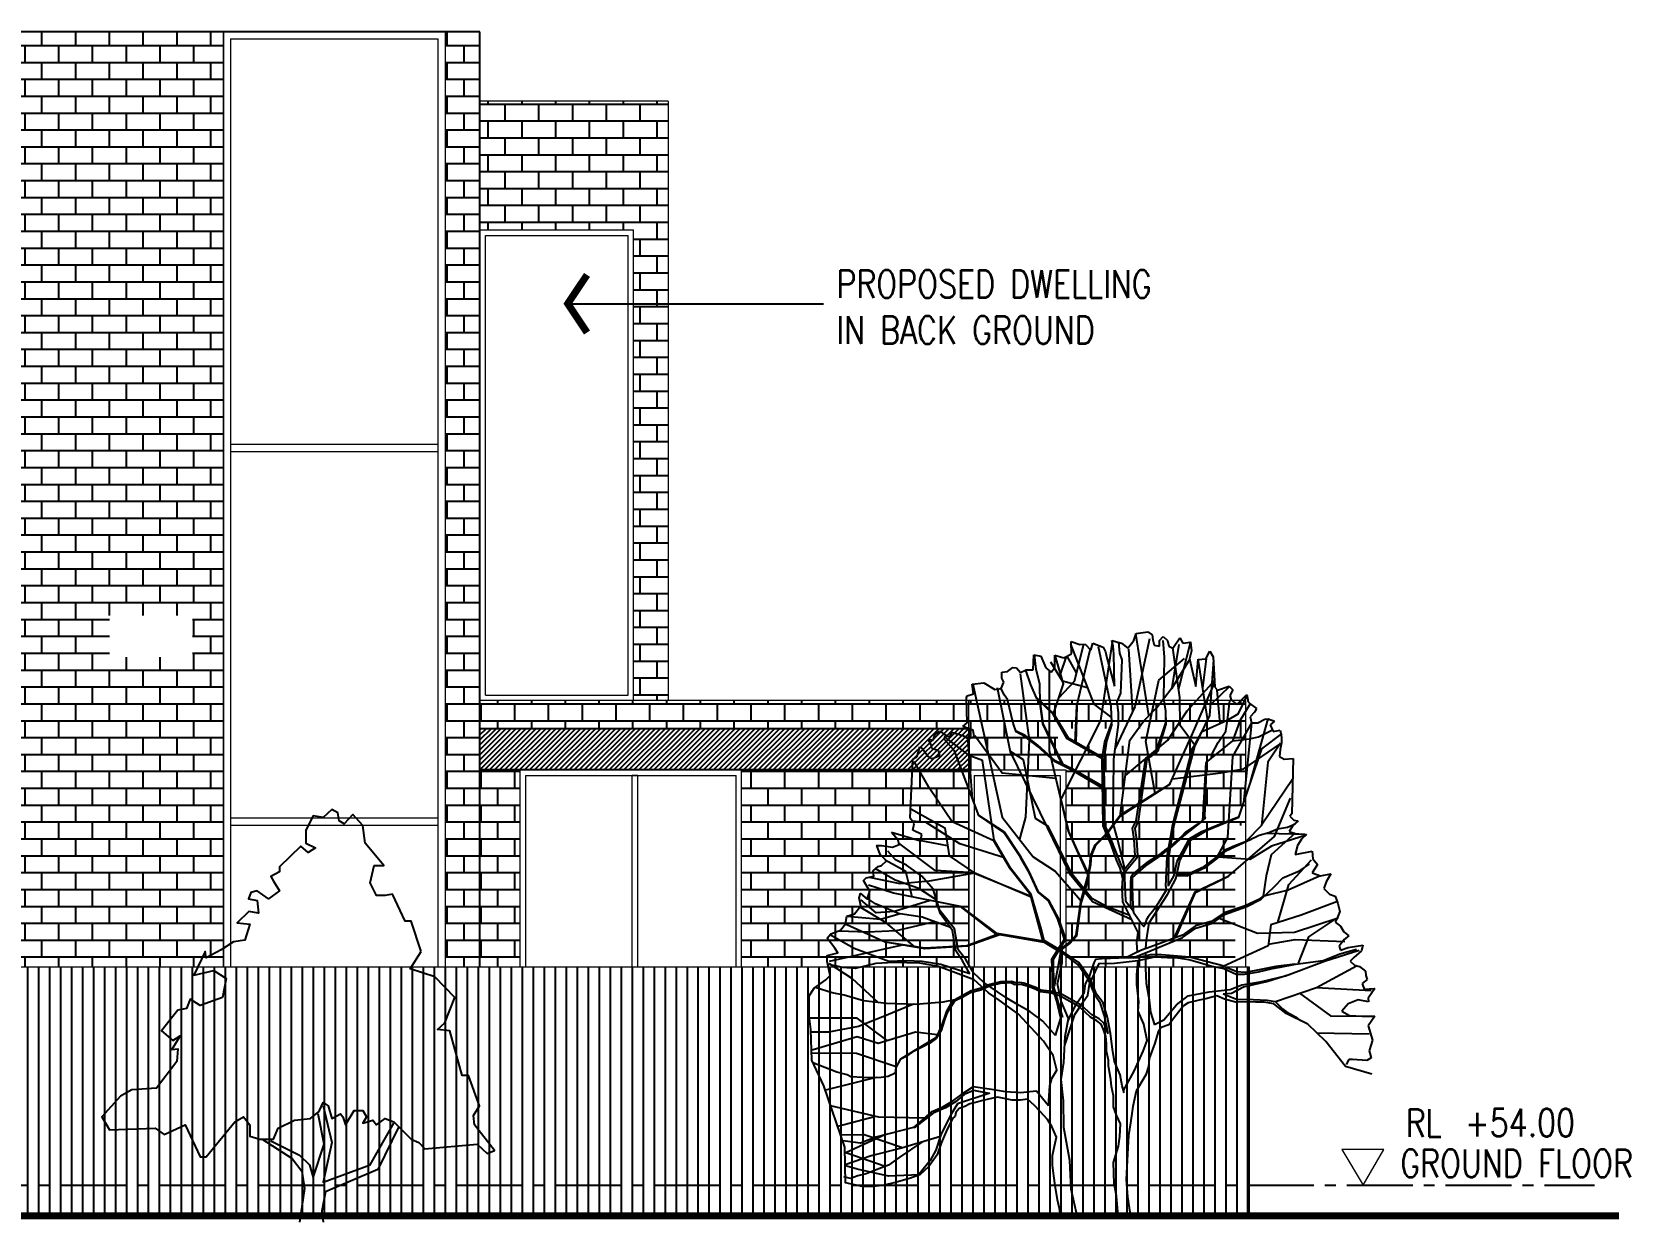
# Model space of a CAD drawing. Header units: millimetres. Extents: x -39027 to 364494, y -35256 to 94895.
# Drawn here: x 352956 to 364494, y 32646 to 41242 of the extents above; entities that cross this region are included whole.
import ezdxf

# ---------------------------------------------------------------- set-up
doc = ezdxf.new("R2010")
doc.units = ezdxf.units.MM
doc.header["$LTSCALE"] = 25
doc.linetypes.add('CENTER2', pattern=[28.575, 19.05, -3.175, 3.175, -3.175])
for name, color, linetype, lineweight in [('A-FLOR-LEVL', 51, 'Continuous', 5), ('A-GLAZ', 3, 'Continuous', 5), ('A-WALL', 2, 'Continuous', 5)]:
    doc.layers.add(name, color=color, linetype=linetype, lineweight=lineweight)
for name, color, linetype in [('dla-txt-d-25', 3, 'Continuous'), ('Grid-18', 6, 'CENTER2'), ('Hatch-18', 123, 'Continuous'), ('Land-25', 3, 'Continuous'), ('Land-5', 1, 'Continuous'), ('SHADING', 165, 'Continuous'), ('Wall-18', 11, 'Continuous'), ('Wall-5', 1, 'Continuous')]:
    doc.layers.add(name, color=color, linetype=linetype)
doc.styles.add('DLA-NOTES', font='romans.shx', dxfattribs={"width": 0.8})
doc.dimstyles.new('DLA100$7', dxfattribs={"dimscale": 100, "dimtxt": 2, "dimasz": 1, "dimexe": 1.5, "dimexo": 2, "dimgap": 0.8, "dimtad": 1, "dimdec": 0, "dimdsep": 46, "dimtxsty": 'DLA-NOTES', "dimblk1": 'DLA-ARO', "dimblk2": 'DLA-ARO', "dimsah": 1, "dimcen": 2, "dimdle": 1.5, "dimclrd": 256, "dimclre": 256, "dimclrt": 7, "dimaunit": 1, "dimadec": 0, "dimazin": 0, "dimtfac": 1, "dimtdec": 0, "dimtmove": 0, "dimatfit": 3, "dimldrblk": 'DLA-ARO', "dimfxl": 1, "dimtolj": 1, "dimtzin": 0, "dimarcsym": 0})
pattern_1 = [(0, (43838.87, -31276.2), (0, 121.92), []), (90, (43838.87, -31276.2), (-121.92, 121.92), [121.92, -121.92])]
pattern_2 = [(90, (43838.87, -68599.9), (-79.375, 7e-15), [])]

# ---------------------------------------------------------------- blocks, each defined once
blk = doc.blocks.new('Level - BG_RL_LEVEL HEAD-184847-NORTH ELEVATION')
at = {"layer": 'A-FLOR-LEVL'}
for p, q in [((1406, 54258), (1560, 54000)), ((1709, 54258), (1406, 54258)), ((1560, 54000), (1709, 54258))]:
    blk.add_line(p, q, dxfattribs=at)
blk = doc.blocks.new('Tree - type 3 evergreen elevation')
for points in [[(22.0124, 137.721), (18.5475, 141.5624), (15.5282, 138.2446), (13.8028, 139.3505), (13.3714, 142.1153), (11.2148, 143.2214), (8.1954, 140.4564), (4.7447, 141.0094), (2.1567, 136.0326), (2.1567, 131.6088), (5.6074, 129.9499), (3.0193, 128.2909), (0.4313, 130.5029), (-6.9015, 123.3141), (-6.9015, 121.6552), (-9.9208, 119.9963), (-9.0581, 118.3373), (-6.9015, 115.0195), (-10.7835, 112.2546), (-14.6656, 115.0195), (-16.8222, 114.4665), (-17.6849, 112.2546), (-14.6656, 111.7016), (-14.2342, 107.2778), (-17.6065, 107.8307), (-21.5669, 103.9599), (-17.2536, 103.4069), (-18.9789, 97.8771), (-22.8609, 97.3241), (-27.1743, 94.5593), (-32.3504, 91.7944), (-32.7817, 94.0063), (-36.6638, 85.7116), (-29.7624, 87.3705), (-25.449, 84.6056), (-26.743, 77.9699), (-34.507, 75.205), (-37.9578, 77.4169), (-39.2518, 74.099), (-42.2711, 73.5461), (-44.8592, 70.2282), (-47.8786, 66.3574), (-43.9965, 63.0395), (-41.4085, 64.6985), (-44.3346, 59.8898), (-42.2089, 60.1377), (-42.5159, 55.7849), (-49.6039, 46.4502), (-58.2307, 45.8972), (-62.1127, 43.6853), (-68.5828, 36.4966), (-65.9947, 32.0727), (-50.0352, 32.6257), (-47.0159, 30.4138), (-39.6831, 33.7317), (-34.507, 22.6721), (-32.3504, 22.6721), (-22.4296, 34.8376), (-19.4102, 36.4966), (-17.2536, 33.7317), (-17.2536, 29.8608), (-13.8028, 28.7549), (-9.0581, 28.7549), (-7.3328, 32.6257), (-1.7254, 35.3906), (3.8821, 35.9436), (6.4701, 38.1555), (6.9014, 38.7085), (8.1954, 41.4734), (9.9208, 40.3674), (11.2148, 35.9436), (14.2341, 37.6025), (15.0968, 36.4966), (15.9595, 33.7317), (18.9789, 38.7085), (21.9982, 38.7085), (23.2922, 36.4966), (21.9982, 34.2847), (25.4489, 35.3906), (26.743, 33.7317), (29.7623, 35.9436), (32.7817, 34.8376), (38.8204, 28.7549), (41.4084, 27.6489), (43.5651, 25.437), (61.6813, 27.0959), (65.132, 23.7781), (67.7201, 24.884), (60.8186, 33.7317), (60.3873, 37.0495), (62.544, 40.3674), (58.662, 50.874), (56.5053, 50.874), (52.1919, 66.3574), (47.8785, 66.9103), (50.4665, 69.1222), (53.9172, 77.9699), (47.0158, 85.1586), (38.3891, 87.9235), (42.2711, 94.0063)], [(42.2711, 94.0063), (38.8204, 104.5129), (36.6637, 104.5129), (32.3503, 113.9135), (29.7623, 113.3605), (26.743, 113.3605), (24.5862, 117.7844), (25.8802, 123.8671), (29.331, 123.8671), (22.8609, 131.6088), (21.9982, 137.6916)], [(8.1954, 40.3674), (11.2148, 27.6489), (8.1954, 13.8245), (24.5862, 19.9072), (32.7817, 34.2847)], [(-9.9208, 28.2019), (0, 23.2251), (3.4507, 19.9072), (4.7447, 15.4834), (8.6267, 27.0959), (6.4701, 37.6025)], [(-12.9401, 28.7549), (-2.588, 22.1191), (0.8626, 17.6953), (1.7253, 11.6125), (0, 0)], [(34.5071, 33.1787), (27.1743, 18.2483), (9.0581, 10.5066), (7.7641, 3.8708), (8.1954, 0)]]:
    blk.add_lwpolyline(points)
blk = doc.blocks.new('Tree-1')
blk.add_blockref('Tree - type 3 evergreen elevation', (-0.67, -0.5))
blk = doc.blocks.new('DLA-ARO')
blk.add_line((0, 0), (-1, 0))
at = {"const_width": 0.52}
blk.add_lwpolyline([(-1.39, -2.08), (0, 0), (-1.39, 2.08)], dxfattribs=at)

msp = doc.modelspace()

# ---------------------------------------------------------------- hatches: boundary and pattern name
at = {"layer": 'Hatch-18'}
h = msp.add_hatch(dxfattribs=at)
h.set_pattern_fill('ANSI31', color=256, scale=8)
h.set_pattern_definition([(45, (43838.867, -31276.198), (-17.9605122, 17.9605122), [])])
h.paths.add_polyline_path([(352719.5, 36212.2), (344772.3, 36212.2), (344772.3, 35912.2), (352719.5, 35912.2)])
h.paths.add_polyline_path([(359719.5, 36212.2), (356189.5, 36212.2), (356189.5, 35912.2), (359719.5, 35912.2)])
at = {"layer": 'SHADING'}
h = msp.add_hatch(dxfattribs=at)
h.set_pattern_fill('AR-B816', color=256, scale=0.6)
h.set_pattern_definition(pattern_1)
h.paths.add_polyline_path([(354339.5, 41242.2), (352719.5, 41242.2), (352719.5, 40742.2), (354339.5, 40742.2)])
h.paths.add_polyline_path([(354339.5, 40742.2), (352719.5, 40742.2), (352719.5, 36212.2), (354339.5, 36212.2)])
h.paths.add_polyline_path([(354114.8, 37027), (354114.8, 36727), (353514.8, 36727), (353514.8, 37027)], flags=16)
h.paths.add_polyline_path([(356189.5, 41242.2), (355939.5, 41242.2), (355939.5, 40742.2), (356189.5, 40742.2)])
h.paths.add_polyline_path([(356189.5, 40742.2), (355939.5, 40742.2), (355939.5, 36212.2), (356189.5, 36212.2)])
h.paths.add_polyline_path([(353451.5, 36271.2), (353451.5, 37719.8), (353151.5, 37719.8), (353151.5, 36271.2)], flags=24)
h.paths.add_polyline_path([(353602.3, 36662.2), (353942.3, 36662.2), (353942.3, 37142.2), (353602.3, 37142.2)], flags=24)
h.paths.add_polyline_path([(355939.5, 34490.4), (356189.5, 34490.4), (356189.5, 36212.2), (355939.5, 36212.2)])
h.paths.add_polyline_path([(352719.5, 34490.4), (354339.5, 34490.4), (354339.5, 36212.2), (352719.5, 36212.2)])
h = msp.add_hatch(dxfattribs=at)
h.set_pattern_fill('AR-B816', color=256, scale=0.6)
h.paths.add_polyline_path([(352719.5, 40742.2), (347208.6, 40742.2), (347208.6, 37262.2), (347542.9, 37262.2), (347542.9, 39812.2), (352719.5, 39812.2)])
h.paths.add_polyline_path([(357549.5, 40742.2), (356189.5, 40742.2), (356189.5, 39812.2), (357299.5, 39812.2), (357299.5, 36412.2), (357549.5, 36412.2)])
h = msp.add_hatch(dxfattribs=at)
h.set_pattern_fill('AR-B816', color=256, scale=0.6)
h.set_pattern_definition(pattern_1)
h.paths.add_polyline_path([(359719.5, 36412.2), (356189.5, 36412.2), (356189.5, 36212.2), (359719.5, 36212.2)])
h.paths.add_polyline_path([(361719.5, 36412.2), (359719.5, 36412.2), (359719.5, 36212.2), (361719.5, 36212.2)])
h.paths.add_polyline_path([(360492.4, 36011.8), (360832.4, 36011.8), (360832.4, 36491.8), (360492.4, 36491.8)], flags=9)
h.paths.add_polyline_path([(356189.5, 34490.4), (356479.5, 34490.4), (356479.5, 35912.2), (356189.5, 35912.2)])
h.paths.add_polyline_path([(358079.5, 34490.4), (359719.5, 34490.4), (359719.5, 35912.2), (358079.5, 35912.2)])
h.paths.add_polyline_path([(360419.5, 34490.4), (361644.2, 34490.4), (361644.2, 35511.5), (361719.5, 35511.5), (361719.5, 36212.2), (360962, 36212.2), (360962, 36085.5), (360362, 36085.5), (360362, 36212.2), (359719.5, 36212.2), (359719.5, 35912.2), (360419.5, 35912.2)])
at = {"layer": 'Wall-18'}
h = msp.add_hatch(dxfattribs=at)
h.set_pattern_fill('ANSI31', color=256, scale=25, angle=45)
h.set_pattern_definition(pattern_2)
h.paths.add_polyline_path([(361744.2, 34490.4), (351097.9, 34490.4), (351097.9, 33590.4), (351097.9, 32912.2), (361744.2, 32912.2)])
h = msp.add_hatch(dxfattribs=at)
h.set_pattern_fill('ANSI31', color=256, scale=25, angle=45)
h.set_pattern_definition(pattern_2)
h.paths.add_polyline_path([(361744.2, 32912.2), (351097.9, 32912.2), (351097.9, 32690.4), (361744.2, 32690.4)])

# ---------------------------------------------------------------- linework, layer by layer
for p, q in [((360462.2, 36750.5), (360458.1, 36838.8)), ((360458.1, 36838.8), (360522.8, 36816.9)), ((360522.8, 36816.9), (360559.7, 36821)), ((360559.7, 36821), (360600.5, 36776.8)), ((360600.5, 36776.8), (360615.3, 36828.5)), ((360615.3, 36828.5), (360689, 36799.1)), ((360763.2, 36806.3), (360753.7, 36846.4)), ((360753.7, 36846.4), (360822.6, 36828.5)), ((360822.6, 36828.5), (360868.7, 36791.5)), ((360868.7, 36791.5), (360910.9, 36846.4)), ((360910.9, 36846.4), (360929.2, 36897.9)), ((360929.2, 36897.9), (361012.4, 36909.5)), ((361012.4, 36909.5), (361044.2, 36887.2)), ((361044.2, 36887.2), (361049.5, 36850.6)), ((361049.5, 36850.6), (361058.5, 36813.8)), ((361058.5, 36813.8), (361095.9, 36806.3)), ((361095.9, 36846.4), (361123.4, 36875.8)), ((361095.9, 36806.3), (361095.9, 36846.4)), ((361123.4, 36875.8), (361155, 36846.4)), ((361155, 36846.4), (361164.3, 36806.3)), ((361192.1, 36791.5), (361243.5, 36865.3)), ((361243.5, 36865.3), (361266.1, 36828.5)), ((361266.1, 36828.5), (361321.5, 36835.7)), ((361321.5, 36835.7), (361326.7, 36772.6)), ((360184.9, 36633.6), (360189.9, 36743.2)), ((360189.9, 36743.2), (360240.3, 36732.7)), ((360240.3, 36732.7), (360277.2, 36648.5)), ((360341.8, 36652.5), (360341.8, 36739.9)), ((360341.8, 36739.9), (360406.5, 36720.9)), ((360406.5, 36720.9), (360462.2, 36750.5)), ((360689, 36799.1), (360707.8, 36765.3)), ((360707.8, 36765.3), (360716.8, 36720.9)), ((360716.8, 36720.9), (360772.5, 36516.7)), ((360767.2, 36747.4), (360763.2, 36806.3)), ((360772.5, 36516.7), (360767.2, 36747.4)), ((361164.3, 36806.3), (361192.1, 36791.5)), ((361326.7, 36772.6), (361312.4, 36713.8)), ((361312.4, 36713.8), (361358.3, 36513.6)), ((361358.3, 36513.6), (361377.1, 36710.6)), ((361377.1, 36710.6), (361432.5, 36713.8)), ((361432.5, 36713.8), (361460.1, 36769.3)), ((361460.1, 36769.3), (361483.9, 36728.5)), ((361483.9, 36728.5), (361497.2, 36509.4)), ((359957.6, 36618.9), (359999.9, 36623.1)), ((359957.6, 36574.7), (359957.6, 36618.9)), ((359999.9, 36623.1), (360036.8, 36652.5)), ((360036.8, 36652.5), (360064.6, 36648.5)), ((360064.6, 36648.5), (360092.4, 36615.5)), ((360092.4, 36615.5), (360133.3, 36633.6)), ((360133.3, 36633.6), (360184.9, 36633.6)), ((360277.2, 36648.5), (360314.3, 36618.9)), ((360314.3, 36618.9), (360341.8, 36652.5)), ((359745, 36530.2), (359828.2, 36542.1)), ((359754.5, 36461), (359745, 36530.2)), ((359828.2, 36542.1), (359907.4, 36493.6)), ((359907.4, 36493.6), (359953.5, 36501)), ((359953.5, 36501), (359972.1, 36545.3)), ((359972.1, 36545.3), (359957.6, 36574.7)), ((361497.2, 36509.4), (361515.5, 36487.3)), ((361515.5, 36487.3), (361598.7, 36516.7)), ((361598.7, 36516.7), (361626.5, 36491.3)), ((361626.5, 36491.3), (361604, 36450.5)), ((359704.1, 36431.4), (359708.1, 36446.1)), ((359708.1, 36251.5), (359704.1, 36431.4)), ((359708.1, 36446.1), (359754.5, 36461)), ((361604, 36450.5), (361613.5, 36417.9)), ((361613.5, 36417.9), (361654.3, 36384.1)), ((361654.3, 36384.1), (361691.2, 36421.1)), ((361691.2, 36421.1), (361728, 36457.7)), ((361728, 36457.7), (361737.3, 36403.2)), ((361737.3, 36403.2), (361751.9, 36388.5)), ((361751.9, 36388.5), (361798.2, 36354.7)), ((361798.2, 36354.7), (361783.7, 36329.4)), ((359676.3, 36226.1), (359708.1, 36251.5)), ((361783.7, 36329.4), (361751.9, 36295.6)), ((361751.9, 36295.6), (361761.1, 36251.5)), ((361761.1, 36251.5), (361807.5, 36251.5)), ((361807.5, 36251.5), (361857.4, 36277.8)), ((361857.4, 36277.8), (361881.2, 36280.9)), ((361881.2, 36280.9), (361927.6, 36263)), ((361927.6, 36263), (361894.7, 36236.6)), ((361894.7, 36236.6), (361918.6, 36189.3)), ((359449.4, 36093.6), (359426.9, 36133.6)), ((359426.9, 36133.6), (359463.7, 36126.2)), ((359463.7, 36126.2), (359476.8, 36170.4)), ((359476.8, 36170.4), (359510.1, 36192.4)), ((359510.1, 36192.4), (359541.4, 36170.4)), ((359541.4, 36170.4), (359583.8, 36148.3)), ((359583.8, 36148.3), (359597.1, 36185.2)), ((359597.1, 36185.2), (359676.3, 36159.8)), ((359750.5, 36200), (359676.3, 36226.1)), ((359676.3, 36159.8), (359717.2, 36137.6)), ((359717.2, 36137.6), (359759.5, 36152.3)), ((359759.5, 36152.3), (359750.5, 36200)), ((361918.6, 36189.3), (361968.4, 36200)), ((361968.4, 36200), (361977.7, 36148.3)), ((361977.7, 36148.3), (361977.7, 36108.3)), ((359315.8, 35990.4), (359347.4, 36008.3)), ((359347.4, 36008.3), (359366, 36078.9)), ((359366, 36078.9), (359384.5, 36064.2)), ((359384.5, 36064.2), (359403.1, 36041.9)), ((359403.1, 36041.9), (359426.9, 36008.3)), ((359426.9, 36008.3), (359449.4, 35993.6)), ((359454.5, 36064.2), (359449.4, 36093.6)), ((359500.6, 36052.4), (359454.5, 36064.2)), ((359463.7, 35997.8), (359510.1, 36015.8)), ((359510.1, 36015.8), (359500.6, 36052.4)), ((361968.4, 36059.8), (361964.4, 36008.3)), ((361964.4, 36008.3), (361996.3, 35990.4)), ((361977.7, 36108.3), (361968.4, 36059.8)), ((359297.5, 35563.7), (359315.8, 35990.4)), ((359449.4, 35993.6), (359463.7, 35997.8)), ((361996.3, 35990.4), (362060.9, 35993.6)), ((362060.9, 35993.6), (362051.7, 35593.5)), ((359325.1, 35522.9), (359297.5, 35563.7)), ((362051.7, 35593.5), (362038.4, 35578.8)), ((362038.4, 35578.8), (362066.2, 35549)), ((362097.8, 35544.9), (362060.9, 35512.4)), ((362066.2, 35549), (362097.8, 35544.9)), ((359315.8, 35475.6), (359325.1, 35522.9)), ((359380.5, 35445.8), (359315.8, 35475.6)), ((359371.2, 35397.4), (359380.5, 35445.8)), ((362060.9, 35512.4), (362033.1, 35468)), ((362033.1, 35468), (362075.5, 35453.3)), ((362075.5, 35453.3), (362158.7, 35445.8)), ((362158.7, 35445.8), (362121.6, 35412.1)), ((362094, 35364.8), (362075.5, 35301.8)), ((362075.5, 35301.8), (362199.8, 35324)), ((362121.6, 35412.1), (362094, 35364.8)), ((362199.8, 35324), (362204.8, 35269.2)), ((362236.7, 35228), (362199.8, 35169.1)), ((362204.8, 35269.2), (362236.7, 35228)), ((362199.8, 35169.1), (362260.5, 35146.9)), ((362260.5, 35146.9), (362334.2, 35161.6)), ((362301.3, 35102.9), (362282.8, 35055.2)), ((362334.2, 35161.6), (362301.3, 35102.9)), ((362282.8, 35055.2), (362325.1, 35014.3)), ((362325.1, 35014.3), (362366, 34999.5)), ((362366, 34999.5), (362384.6, 34948)), ((362398.8, 34889.2), (362380.5, 34841.8)), ((362384.6, 34948), (362398.8, 34889.2)), ((362380.5, 34841.8), (362366, 34812.4)), ((362366, 34812.4), (362402.9, 34783)), ((362402.9, 34783), (362426.7, 34741.8)), ((362426.7, 34741.8), (362463.5, 34712.5)), ((362430.7, 34687.1), (362393.8, 34638.6)), ((362393.8, 34638.6), (362402.9, 34609.3)), ((362402.9, 34609.3), (362458.5, 34628.3)), ((362463.5, 34712.5), (362430.7, 34687.1)), ((362458.5, 34628.3), (362565.5, 34646.1)), ((362565.5, 34646.1), (362556, 34606)), ((362500.9, 34557.7), (362473, 34531.2)), ((362473, 34531.2), (362504.9, 34501.8)), ((362556, 34606), (362500.9, 34557.7)), ((362504.9, 34501.8), (362541.7, 34491.4)), ((362541.7, 34491.4), (362583.8, 34457.6)), ((362597.1, 34398.6), (362560, 34369.1)), ((362583.8, 34457.6), (362587.8, 34428)), ((362587.8, 34428), (362597.1, 34398.6)), ((362560, 34369.1), (362574.6, 34329)), ((362574.6, 34329), (362652.5, 34332.3)), ((362652.5, 34332.3), (362602.4, 34262.8)), ((359321.2, 34219.2), (359098.9, 34129.4)), ((362458.5, 34221.8), (362412.4, 34170.3)), ((362412.4, 34170.3), (362467.5, 34137.7)), ((362532.4, 34251.2), (362458.5, 34221.8)), ((362606.4, 34236.5), (362532.4, 34251.2)), ((362602.4, 34262.8), (362606.4, 34236.5)), ((358913.5, 34118.3), (358572.5, 34118.3)), ((358924.6, 34059), (358705.9, 34018.3)), ((359131.5, 33956.6), (358913.5, 34118.3)), ((359098.9, 34129.4), (358924.6, 34059)), ((362467.5, 34137.7), (362560, 34133.3)), ((362560, 34133.3), (362652.5, 34133.3)), ((362652.5, 34133.3), (362602.4, 34063.9)), ((362602.4, 34063.9), (362634.2, 33960.6)), ((358705.9, 34018.3), (358579.9, 34018.3)), ((362634.2, 33960.6), (362611.7, 33882.8)), ((358909.8, 33862.6), (358583.6, 33866.4)), ((359195.1, 33766.8), (358909.8, 33862.6)), ((362463.5, 33820.6), (362445.2, 33783.6)), ((362491.3, 33820.6), (362463.5, 33820.6)), ((362593.1, 33813.4), (362491.3, 33820.6)), ((362624.9, 33831.3), (362593.1, 33813.4)), ((362611.7, 33882.8), (362624.9, 33831.3)), ((359050.9, 33689.9), (358676.3, 33595.9)), ((359389.2, 33226.8), (359218.1, 33113.1)), ((359038.6, 33017.4), (358977.7, 32995.2)), ((359140.4, 33057.2), (359038.6, 33017.4)), ((359218.1, 33113.1), (359140.4, 33057.2)), ((358866.6, 32961.5), (358816.8, 32973.1)), ((358918.3, 32980.5), (358866.6, 32961.5)), ((358977.7, 32995.2), (358918.3, 32980.5))]:
    msp.add_line(p, q)
for points in [[(360501.6, 32690.4), (360458.1, 32884.4), (360448.6, 33090.8), (360406.5, 33330), (360402.7, 33521.7), (360388, 33676.4), (360406.5, 33798.7), (360415.8, 33985.8), (360439.6, 34115.4), (360388, 34240.5), (360360.4, 34366), (360393.5, 34520.7), (360393.5, 34616.5), (360448.6, 34657.7), (360499, 34712.5), (360532.1, 34948), (360573, 35084.9), (360600.5, 35228), (360606, 35291.3), (360637.9, 35368), (360716.8, 35449.1), (360813.3, 35578.8), (360883.3, 36126.2), (360984.8, 36266.2), (361077.1, 36362), (361188.1, 36506.4), (361238.2, 36816.9)], [(360369.8, 36431.7), (360482.7, 36553.8), (360550.7, 36821)], [(360384.5, 35696.9), (360672.9, 36269.1), (360756.9, 36834.6)], [(360453.7, 36820.2), (360621.9, 36387.4), (360752.1, 36287.7)], [(360847.7, 35198.6), (360794.8, 35405), (360763.2, 35527.1), (360767.2, 35990.4), (360781.5, 36096.8), (360800.1, 36240.8), (360800.1, 36325.1), (360791, 36403.2), (360818.6, 36465.2), (360827.9, 36706.2), (360809.3, 36754.6), (360804.1, 36835.7)], [(361024.8, 36859.3), (360919.2, 36367.9), (360777.5, 36067.1)], [(360837.7, 35185.8), (360920.1, 35291.3), (360914.9, 35412.1), (360901.8, 35490.3), (360929.2, 35544.9), (360997.8, 35997.8), (361072, 36049.5), (361104.9, 36137.6), (361141.7, 36251.5), (361141.7, 36336.8), (361127.4, 36428.3), (361132.7, 36725.3), (361123.4, 36846.4)], [(361020.9, 36305.4), (360927, 36898.3)], [(361319.5, 36836), (361234.1, 36498.6)], [(360394.5, 35953.7), (360253.3, 36245.5), (360235.9, 36389.4), (360232.7, 36530.1), (360207.4, 36639.2), (360193.2, 36743.6)], [(360331.9, 36317.8), (360403.6, 36533.3), (360343.5, 36738.8)], [(360383.1, 36603.5), (360424.2, 36730.9)], [(360497.7, 36612.9), (360430.5, 36732.5)], [(360488.6, 36112), (360500.1, 36375.2), (360596.6, 36778.3)], [(360938.4, 34596.1), (360933.2, 34664.9), (360942.4, 34738.7), (360905.3, 34815.7), (360831.9, 34959.6), (360827.9, 35058.4), (360831.9, 35129), (360813.3, 35202.8), (360785.5, 35261.6), (360748.7, 35372.4), (360689, 35508.2), (360684, 35993.6), (360702.6, 36115.7), (360753.7, 36251.5), (360748.7, 36369.4), (360656.2, 36801.9)], [(360872.2, 36785), (360901.3, 36329.9)], [(361065.5, 35741), (360998.2, 36117.4), (361092.3, 36559), (361278.2, 36716.4)], [(361160.7, 35072.6), (361164.9, 35276.5), (361203.6, 35514.8), (361352.4, 36081.9), (361460.4, 36305.9), (361488.9, 36706.8)], [(361186.7, 36499), (361318.2, 36715.4)], [(361349, 36094.1), (361245.7, 36233.6), (361243, 36436), (361192.1, 36794.5)], [(361373.2, 36711.3), (361444.3, 36268.4)], [(361434.9, 36715.4), (361406.7, 36502.4)], [(360090, 36605.5), (360156.5, 36125.6), (360129.1, 35570.5), (360085, 35411.7)], [(360684, 35991), (360430.5, 36136.4), (360329.2, 36315.1), (360212.2, 36427.3), (360167.9, 36525.4), (360131.5, 36632.9)], [(360301.2, 36625), (360301.2, 36051.3), (360438.1, 35468.8), (360578.9, 35152.2)], [(360576.2, 36505.1), (360397.3, 36553.8), (360313.4, 36689.8)], [(359749.7, 36531.2), (359960.9, 35570.5), (360183.9, 35285.1), (360344.2, 35179.6), (360496.8, 35003.7), (360535.5, 34959.5)], [(359925.7, 36507.7), (360019.6, 36043.5), (360285.6, 35496.2), (360445.9, 35164), (360614.1, 34960.7), (360896.9, 34832.3)], [(360686.2, 35779.3), (360468, 35906.6), (360338, 35971.6), (360218.3, 36080.8), (360124.7, 36153.6), (360062.2, 36187.4), (360041.4, 36249.8), (359999.8, 36421.3), (359976.4, 36455.1), (359953.5, 36501), (359953.5, 36501)], [(360813.3, 35578.8), (361172.4, 35809.7), (361335.9, 36171.9), (361495, 36538.6)], [(360850.7, 35870.8), (361157.9, 36126.1), (361295.7, 36338.2), (361499.1, 36563.4)], [(361602.6, 36513.8), (361465.8, 36381.4)], [(361534.6, 36245), (361514, 36488.3)], [(360685.2, 36001.1), (360438.6, 36140.2), (360333.1, 36316.7), (360213.6, 36429.4)], [(360401.8, 35950.3), (360257.3, 36246.2), (360235.5, 36408.4)], [(360494.4, 36108.7), (360501.7, 36375.1)], [(361727.3, 36449.4), (361663, 36315.4), (361586.5, 36268.4), (361405.4, 36186.7)], [(361472.3, 35998), (361475, 36022.5), (361521.4, 36110.9), (361576.8, 36191.9), (361589.8, 36290.9), (361604.6, 36413)], [(361751.8, 36389.4), (361676.4, 36267.2), (361623.4, 36120.6)], [(360752.4, 36242.3), (360713.9, 36119.8), (360695.7, 35988.2), (360700.2, 35516.4), (360741.1, 35421.1), (360781.9, 35319), (360816, 35232.8), (360843.2, 35173.9), (360843.2, 35130.8), (360847.8, 35024.2), (360852.3, 34967.5), (360910, 34891)], [(361076.3, 36037.6), (361087.4, 36049.9), (361145.1, 36243), (361142.4, 36339.5)], [(361760, 36250.9), (361623.4, 36008.6), (361586.8, 35423.2), (361513.4, 35286.7)], [(361762, 36248.9), (361703.7, 35675.1)], [(361757.4, 35834.2), (361881.6, 36280.5)], [(360367.5, 34619.5), (360365.7, 34620.7), (360263.9, 34679.8), (360245.6, 34756.5), (360171.4, 35011.1), (360022.2, 35202.8), (359902.2, 35405), (359819.2, 35978.9), (359726.7, 36012.5), (359541.4, 36152.3)], [(360345.8, 33993.3), (360383.9, 34118.6), (360356.4, 34240.5), (360323.3, 34339.7), (360323.3, 34420.8), (360319.3, 34545.9), (360365.7, 34616.5), (360411.8, 34690.3), (360360.4, 34841.8), (360295.7, 34966.9), (360221.8, 35029), (360157.1, 35166), (360092.4, 35279.5), (359972.1, 35460.9), (359791.4, 35581.7), (359615.6, 36049.5), (359541.4, 36133.6)], [(359747.1, 35699.6), (359713.7, 36154.3)], [(360348.3, 35851.1), (359961.3, 35889.2), (359762.4, 36158.7)], [(360686.1, 35794.7), (360471.4, 35918.4), (360343.8, 35976.9), (360218.1, 36090.1), (360126, 36161), (360062.3, 36191.6)], [(360970.6, 34792.9), (360911.2, 34876.9), (360906, 34935.7), (360902, 35057.8), (360902, 35134.9), (360998.5, 35220.1), (361090.7, 35282.1), (361188.5, 35359.9), (361271.7, 35437), (361410.1, 35544.2), (361432.9, 35966.6), (361626.9, 36121.3), (361747, 36136), (361811.6, 36150.7), (361913.4, 36202.4)], [(360998.9, 34621.1), (361003.4, 34682.8), (361021.7, 34808.2), (361155, 35011.1), (361215.9, 35124.8), (361243.5, 35257.6), (361321.5, 35405), (361441.8, 35475.6), (361668.6, 35571.2), (361835.1, 36064.2), (361983.2, 36174.6)], [(361143.7, 35069), (361151.1, 35286.4), (361178.3, 35432.2), (361194.3, 35517.4), (361335.8, 36070.5), (361352, 36093.8), (361402.8, 36186.2)], [(360018.5, 36047.6), (360112.4, 35988.2), (360198.6, 35564), (360287.1, 35507.3), (360359.8, 35366.7), (360457.4, 35173.9), (360607.2, 34985.6), (360713.9, 34926.6), (360813.7, 34890.3), (360881.8, 34863.1)], [(361076.3, 36037.6), (361006.2, 35990.6), (360942.7, 35542.4), (360917.7, 35488.6), (360931.2, 35408.8), (360937.9, 35290.6), (360929.2, 35268.5), (360843.2, 35168.3)], [(361189.6, 35847.8), (361540.7, 35890), (361704.7, 35920.7), (361973.7, 36102.1)], [(361969.9, 36106.3), (361878.2, 35967.8), (361833.4, 35510.7), (361723.3, 35396.7)], [(360168.8, 35000.4), (360165.8, 35010.7), (360021.6, 35195.2), (359900.8, 35400.2), (359599.2, 35536.5), (359439.7, 35774.4), (359324.8, 35973.2)], [(361436.1, 35972.8), (361421.5, 35575.5), (361426.3, 35564.2), (361397.5, 35539.3), (361284.9, 35462.6), (361255.1, 35430.9), (361205.2, 35388.6), (361166.7, 35351.2), (361134, 35330), (361083.1, 35290.6), (360999.4, 35237.8), (360960, 35206.1), (360899.4, 35153.3)], [(360813.2, 35584.7), (360943.2, 35666.9), (361066.7, 35745.1), (361175.7, 35812.1)], [(361833.8, 35515.3), (362059.1, 35850.1)], [(360583.5, 35164.1), (360504.4, 35330.3), (360442.7, 35466.6), (360386.1, 35699.3)], [(361201.8, 34696.9), (361353.6, 35032.2), (361596.7, 35147.1), (361928.2, 35429.8), (362043.1, 35708.1)], [(359300.5, 35631.6), (359546.9, 35493.7), (359577.8, 35291.7), (359765.7, 35163.3)], [(359978.1, 35277), (359655.1, 35377.9), (359411.4, 35531.6), (359309.7, 35541.1)], [(360398.6, 34124), (360334.5, 34344.2), (360331.2, 34544.6), (360419.9, 34690.9), (360369, 34837.1), (360298.3, 34970.2), (360224.3, 35031.7), (360153.4, 35182.3), (360094.9, 35283.5), (359977.9, 35462.3), (359791.2, 35583.8)], [(360387, 34622), (360449.6, 34667.5), (360495.1, 34720.1), (360529.5, 34962.1), (360581, 35152), (360597.4, 35234.3), (360599.6, 35290), (360633, 35371.2), (360713.2, 35453.5), (360771.1, 35532.5), (360813.4, 35584.8)], [(361161.4, 35077.9), (361201.1, 35144.9), (361223.6, 35253.1), (361303.7, 35397.8), (361312.2, 35414.6), (361403.5, 35468), (361541.3, 35525.6), (361666.4, 35571.9)], [(358949.4, 32901.8), (358829.8, 32928.9), (358825.8, 33186.9), (358672.6, 33629.1), (358585.4, 33816.2), (358580.4, 34037.3), (358567.1, 34133.3), (358567.1, 34280.7), (358604.2, 34336.6), (358687.4, 34395.4), (358719, 34428), (358696.4, 34528.2), (358696.4, 34572.4), (358774.4, 34591.3), (358752.1, 34623.9), (358696.4, 34697.8), (358724.3, 34727.3), (358792.9, 34753.4), (358829.8, 34800.7), (358839.3, 34856.6), (358894.5, 34871.3), (358940.8, 34930.2), (358927.8, 34988.8), (358936.8, 35018.6), (358987, 34977.5), (359005.5, 35036.5), (358983, 35073.1), (358959.1, 35114.3), (358977.7, 35132.2), (359033.3, 35143.7), (359029.3, 35183.8), (359066.2, 35213.3), (359088.7, 35220.6), (359125.8, 35254.5), (359079.5, 35301.8), (359057.1, 35364.8), (359088.7, 35364.8), (359167.9, 35353.3), (359218.1, 35372.4), (359209.1, 35405), (359162.7, 35460.9)], [(359371.2, 35397.4), (359162.7, 35460.9)], [(361223.7, 35162.4), (361298.9, 35158.4), (361419.2, 35213.3), (361487.7, 35264.8), (361580.2, 35338.6), (361640.8, 35364.8), (361742.8, 35405), (361816.5, 35441.8), (361885.2, 35460.9), (361949.9, 35485.9), (362020.1, 35497.5), (362075.5, 35522.9)], [(362155.4, 35441.5), (361904.7, 35360), (361749.8, 35264.3), (361521.5, 35280.6)], [(362075.9, 35455.7), (361902.6, 35298.9), (361866, 35146.2), (361845.6, 34999.5)], [(362147.2, 35445.6), (361866, 35453.7)], [(360345.8, 33993.3), (360254.6, 34096.5), (360161.1, 34167.1), (360082.9, 34211.1), (359994.4, 34262.8), (359926, 34310.1), (359828.2, 34376.3), (359754.5, 34446.9), (359698.9, 34542.9), (359643.5, 34613.2), (359615.6, 34764.1), (359510.1, 34896.7), (359463.7, 35051.2), (359380.5, 35143.7), (359269.7, 35224.7), (359190.5, 35261.6), (359134.9, 35324)], [(360360.4, 34608.6), (360265.9, 34665.6), (360256.7, 34672.9), (360169.3, 34993), (359758.5, 35168.1), (359477.9, 35184.7), (359214, 35382)], [(359566.7, 35363.9), (359364.1, 35401.5)], [(361221.1, 35149.6), (361294.2, 35145.7), (361323.7, 35158.3), (361410.9, 35199.1), (361429.1, 35207.5), (361510.7, 35270.7), (361579.5, 35329.7), (361758.6, 35412.8)], [(359481.2, 34976.5), (359359, 35056.4), (359187.8, 35115.8), (359045.2, 35196.6)], [(359310.6, 34995), (359265.1, 35177.1), (359116.3, 35260)], [(360904.7, 34554.8), (361007.4, 34594.6), (361123.4, 34643), (361192.1, 34672.4), (361262, 34701.9), (361358.3, 34768.1), (361478.6, 34805.1), (361567.1, 34867.3), (361728, 34925.8), (361830.1, 34977.5), (361927.6, 35070.1), (361987, 35132.2), (362107.3, 35183.8), (362181, 35232.2)], [(361952.3, 34809.2), (362031.8, 35084), (362194.2, 35262.6)], [(360264.8, 34666.5), (359916.8, 34725.3), (359659.9, 34924.6), (359177.1, 35022), (358995.4, 35079.5)], [(359761.9, 35166.6), (359432.7, 35108.7), (359223.5, 35089.7), (359002.4, 35134.8)], [(359761.9, 35166.6), (360175.4, 34997.7)], [(360899.4, 35153.3), (360890.2, 35137.8), (360888.5, 35093.5), (360888.5, 34919.5)], [(361214.3, 34701.4), (361357.6, 35026.5), (361596, 35144.5)], [(362253.2, 35144.1), (362027, 35042.3), (361859.8, 35003.6)], [(359440.9, 34968.7), (359184, 34889.8), (359050.3, 34879.6), (358940.4, 34972.6)], [(359216.8, 34871.3), (359045.2, 34944.7), (358988.1, 34982.7)], [(359727.1, 34439.4), (359673.8, 34533.1), (359625.7, 34604.1), (359602.9, 34751), (359516.7, 34872.6), (359481.2, 34976.5)], [(361842.7, 34999.2), (361818.1, 34977.9), (361716.5, 34930.4), (361600.1, 34891.1), (361564, 34879.6), (361470.6, 34817.3), (361357.5, 34784.6), (361264, 34719), (361190.3, 34692.8), (361095.2, 34655.2), (360965.7, 34609.3), (360911.6, 34583.1), (360852.6, 34553.6)], [(361143.7, 35069), (361145.9, 35043.1), (361085.8, 34945), (361055.1, 34902.1), (361014.7, 34851.9), (361002.4, 34831.1), (360995, 34809), (360991.4, 34789.4), (360984, 34782), (360974.2, 34789.4), (360974.2, 34789.4)], [(359587.3, 34772.9), (359382.8, 34847.2), (359223.5, 34873.4), (359083.2, 34830.6), (358840.7, 34852)], [(359329.8, 34634.8), (359122.7, 34807.9), (358935.8, 34921.5)], [(360256.2, 34675.1), (359924.8, 34730.9), (359666, 34925.3)], [(362381.9, 34960.7), (362119.9, 34863), (361900.9, 34792.7), (361881.3, 34640.2), (361681.8, 34550.3), (361556.7, 34491.7)], [(359472.7, 34814.6), (359195, 34749.8), (358988.1, 34740.3), (358781.2, 34747.4)], [(359944.6, 34720.6), (359709.6, 34637.7), (359402, 34618.8), (359115.7, 34668.4), (358817.5, 34803.2)], [(361528.3, 34840), (361804.4, 34733.4), (362070.8, 34739.9), (362385.9, 34843.8)], [(362100.3, 34515.1), (362174.6, 34706.7), (362370.2, 34835.6)], [(359239.5, 34646.9), (358711, 34528.9)], [(359141.4, 34528.1), (358891.3, 34622.2), (358720.7, 34718.6)], [(359925.6, 34723.9), (359706.2, 34642.1), (359401.9, 34623.5), (359165.2, 34660.6)], [(360387, 34622), (360368.6, 34511.3), (360335.7, 34346.8)], [(360412.7, 33924.3), (360486, 34144.9), (360541.4, 34229.2), (360578.2, 34285), (360591.5, 34361.6), (360633.9, 34457.6), (360661.4, 34513.3), (360772.5, 34516.5), (360942.4, 34535.4), (361062.5, 34560.8), (361155, 34557.7), (361229, 34553.5), (361308.4, 34542.9), (361386.1, 34520.7), (361474.6, 34494.6), (361561.9, 34476.7), (361650.3, 34435.5), (361709.7, 34435.5), (361811.5, 34454.5), (361913, 34476.7), (361968.4, 34487.1), (362079.5, 34509.3), (362278.8, 34535.4), (362398.8, 34583.9), (362519.2, 34616.5)], [(361882.9, 34653), (362077.3, 34687.9), (362434.7, 34671.7)], [(360294.4, 33485.5), (360305, 33629.1), (360319.3, 33683.7), (360356.4, 33742.8), (360328.8, 33850), (360258.6, 33953.2), (360077.9, 34148), (359939.3, 34248.1), (359861.3, 34302.9), (359759.5, 34395.4), (359643.5, 34439.8), (359500.6, 34491.4), (359366, 34516.5), (359177.2, 34520.7), (359047.6, 34513.3), (358900, 34476.7), (358811.5, 34483.9), (358700.8, 34509)], [(359065.4, 34232.4), (358880.2, 34403.6), (358713.3, 34511.1)], [(359727.1, 34439.4), (359519.2, 34505.3), (359382.3, 34528.1), (359268.2, 34533.1), (359141.4, 34528.1)], [(360382.6, 34595.3), (360367.4, 34604.4)], [(360384.7, 34607.9), (360374, 34615.1)], [(360840.9, 33580.5), (360828.3, 33629.1), (360813.3, 33710.2), (360772.5, 33805.9), (360757.7, 33894.3), (360744, 34008.3), (360720.9, 34122.6), (360689, 34229.2), (360643.1, 34292.2), (360600.5, 34395.4), (360513.5, 34520.7), (360393.5, 34601.9)], [(360725.6, 34005.1), (360698.7, 34134.7), (360671.5, 34224.6), (360633.9, 34276.9), (360585.8, 34391.8), (360506.3, 34506.8), (360408.1, 34579.9), (360393.5, 34588.7)], [(362074, 34509.5), (361935.6, 34491.3), (361792.1, 34462.7), (361716.3, 34448.3), (361654.8, 34452.4), (361579, 34485.2), (361564.6, 34493.4), (361312.5, 34558.9), (361111.6, 34577.4), (361029.6, 34575.3), (360939.4, 34554.8), (360865.6, 34554.8), (360681.1, 34546.7), (360634, 34542.6), (360623.7, 34518), (360588.9, 34419.6), (360560.2, 34366.4), (360550, 34296.7), (360488.5, 34208.7), (360451.6, 34139), (360437.6, 34104.5)], [(360837, 33595.5), (360914.9, 33735.2), (360979.5, 33879.6), (361007.4, 33956.4), (360984.8, 34074.3), (360942.4, 34170.3), (360947.7, 34236.5), (360933.2, 34361.6), (360933.2, 34432.2), (360941.8, 34535.3)], [(360941.5, 34555.3), (360940.5, 34568.7)], [(360997.8, 34568.1), (360997.8, 34590.9)], [(361062.5, 34071.1), (361034.7, 34162.7), (361025.7, 34248.1), (361003.4, 34369.1), (360997.8, 34479.5), (360997.8, 34547.1)], [(361061.9, 34073), (361127.4, 34107.9), (361219.9, 34214.4), (361302.9, 34280.7), (361456.1, 34310.1), (361608, 34324.8), (361691.2, 34358.8), (361835.1, 34383.9), (362005.5, 34425), (362288.3, 34531.2), (362537.7, 34609.3)], [(361555.5, 34294.3), (361615.5, 34299.2), (361703, 34344.2), (361872.9, 34384.2), (362039.3, 34437.2)], [(362230, 34340.5), (362519.1, 34496.3)], [(360783.9, 32690.4), (360796.5, 32722.6), (360792.5, 32747.6), (360787.3, 32836.1), (360768.7, 32924.6), (360764.7, 33076.3), (360801.5, 33194), (360811.1, 33263.6), (360815.1, 33356.5), (360787.3, 33418.5), (360764.7, 33477.3), (360764.7, 33558.5), (360750, 33624.9), (360746.4, 33676.4), (360735.6, 33732.1), (360727.8, 33776.4), (360727.8, 33816.2), (360713.1, 33879.6), (360713.1, 33934.5), (360709.3, 33985.8), (360693.1, 34037.3), (360676.4, 34074.3), (360644.6, 34100.7), (360598.5, 34126), (360561.4, 34159.6), (360519, 34199.7), (360445.3, 34240.5), (360376.7, 34280.7), (360315.7, 34299.6), (360237.8, 34310.1), (360199.4, 34329), (360149.3, 34347.1), (360097.9, 34361.6), (360051.8, 34358.8), (360024, 34373.5), (359946, 34369.1), (359885.3, 34354.4), (359853.5, 34343.7), (359807.4, 34321.8), (359733.4, 34302.9), (359678, 34270.3), (359617.1, 34240.5), (359562, 34155.2), (359543.2, 34100.7), (359520.9, 34030.1), (359483.8, 33971.1), (359437.6, 33938.5), (359367.7, 33901.5), (359312.1, 33872.1), (359261.9, 33838.4), (359225.1, 33820.6), (359192.2, 33761.7), (359188.2, 33720.5), (359136.6, 33698.5), (359086.5, 33691.1), (358994, 33687.9), (358957.1, 33691.1), (358868.6, 33695.5), (358840.8, 33710.2), (358766.8, 33728.1), (358594.8, 33796.1)], [(359532.4, 34233.4), (359338.4, 34218.6), (359125.8, 34225.8), (358959.1, 34243.9), (358820.8, 34285), (358733.5, 34302.9), (358610.9, 34341.3)], [(360725.6, 34005.1), (360697.2, 34080.4), (360661.3, 34114.3), (360608.7, 34143.3), (360532, 34211.7), (360390.2, 34291.4), (360320.9, 34311.9), (360239.7, 34321.7), (360208.3, 34339), (360116.3, 34371.5), (360088.1, 34376.9), (360058.9, 34373.6), (360028.6, 34384.4), (359949.5, 34381.2), (359871.6, 34361.3), (359808.1, 34334.5), (359736.7, 34316.7), (359618.7, 34251.2), (359532.4, 34233.4)], [(362630.2, 33713.3), (362440.2, 33768.9), (362297.3, 33949.2), (362168, 34074.3), (362010.8, 34152.4), (361922.3, 34221.8), (361853.6, 34233.4), (361789, 34233.4), (361696.5, 34236.5), (361644.8, 34233.4), (361567.1, 34255.6), (361511.5, 34280.7), (361432.5, 34258.4), (361382.1, 34248.1), (361302.9, 34229.2), (361271.1, 34206.9), (361234.2, 34162.7), (361201.4, 34118.6), (361164.3, 34071.1), (361108.9, 34052.4), (361086.3, 34019.4), (361062.5, 33938.5), (361021.7, 33828.1), (361016.4, 33768.9), (360997.8, 33710.2), (360970, 33661.7), (360929.2, 33592.3), (360905.3, 33481.5), (360887.3, 33363.6), (360874, 33271.1), (360864.7, 33135.3), (360855.7, 32954), (360864.7, 32828.9), (360883.3, 32718.2), (360879.6, 32690.4)], [(361555.5, 34294.3), (361653, 34256.8), (361773, 34254.3), (361875.4, 34249.3), (361932.9, 34239.3), (361985.4, 34186.9), (362012.9, 34164.4), (362077.9, 34129.4), (362115.4, 34099.4)], [(361933.4, 34238.9), (362230, 34340.5), (362626.3, 34317.8)], [(362106.6, 34298.2), (362330.7, 34135.9), (362632.8, 34132.7)], [(359618.7, 34251.2), (359599.3, 34241.1), (359558.9, 34168.2), (359521.7, 34062.6), (359481.3, 33977.2), (359349.3, 33896.5), (359226.6, 33823.5)], [(359491.3, 33998.4), (359336.2, 34018.3), (359065.5, 33936.8), (358913.5, 33984.9), (358579.9, 33884.9)], [(362232.6, 34011.7), (362610.1, 34006.1)], [(360294.4, 33485.5), (360208.7, 33592.3), (360161.1, 33587.9), (360096.4, 33580.5), (359985.4, 33587.9), (359883.9, 33602.6), (359750.5, 33621.7), (359661.8, 33565.8), (359583.8, 33507), (359523.1, 33470), (359449.4, 33440.6), (359319.9, 33330), (359047.6, 33260.4), (358936.8, 33216.3), (358809.5, 33233.8)], [(359866.1, 33574.5), (359755.5, 33595.9), (359686.9, 33566.3), (359623, 33514.9), (359551.3, 33471.3), (359462.4, 33432.3), (359325.2, 33327.9)], [(359397.9, 33396.6), (359071.1, 33404.3), (358722.3, 33485.6)], [(360382.1, 32690.4), (360375.8, 32744.6), (360361, 32806.7), (360342.8, 32909.9), (360333.5, 32980.5), (360324.2, 33057.2), (360324.2, 33127.8), (360338.7, 33194), (360352, 33260.4), (360320.2, 33337.4), (360287.4, 33385.9), (360231.7, 33447.9), (360194.9, 33489.1), (360143.2, 33533.1), (360093.3, 33525.9), (360032.2, 33525.9), (359926.6, 33547.8), (359871.2, 33536.4), (359810.6, 33521.7), (359778.7, 33511), (359727.4, 33499.4), (359690.3, 33481.5), (359649.4, 33466.8), (359625.6, 33437.4), (359621.6, 33410.9), (359603, 33393.1), (359556.9, 33300.6), (359520, 33216.3), (359492.2, 33131), (359431.6, 33046.9), (359366.9, 32987.6), (359292.9, 32961.5), (359182.1, 32928.9), (359094.9, 32909.9), (359030.2, 32902.5), (358949.4, 32902.5)], [(359871.4, 33576.3), (359638.1, 33499), (359592.6, 33424.9), (359520.4, 33282.6), (359482.7, 33165.9), (359442.1, 33091.1), (359362.6, 32991.4)], [(359049.7, 33409.3), (358774.4, 33335.3)], [(359242.1, 33182.3), (358965.1, 33275), (358795.2, 33273.4)], [(359514.6, 33264.7), (359232.9, 33179.5), (359014.8, 33123.6), (358827.8, 33059.8)], [(359118.6, 33278.6), (358832.6, 33147.2)], [(359115.9, 33047.7), (358831.1, 33147.2)], [(359361.1, 32986.7), (359141.3, 32977.4), (358913.7, 33027.2), (358823.3, 33055.3)]]:
    msp.add_lwpolyline(points)
at = {"layer": 'A-GLAZ'}
for p, q in [((354389.5, 41192.2), (355889.5, 41192.2)), ((354389.5, 41192.2), (354389.5, 34490.4)), ((355889.5, 34490.4), (355889.5, 41192.2)), ((359719.5, 35872.2), (359719.5, 34490.4)), ((359759.5, 35872.2), (359759.5, 34490.4))]:
    msp.add_line(p, q, dxfattribs=at)
at = {"layer": 'A-GLAZ', "lineweight": 5}
for p, q in [((356229.5, 36452.2), (356229.5, 39772.2)), ((356229.5, 39772.2), (357259.5, 39772.2)), ((357259.5, 36452.2), (357259.5, 39772.2)), ((355889.5, 38262.2), (354389.5, 38262.2)), ((354389.5, 38262.2), (354389.5, 38212.2)), ((354389.5, 38212.2), (355889.5, 38212.2)), ((355889.5, 38212.2), (355889.5, 38262.2)), ((356229.5, 36452.2), (357259.5, 36452.2)), ((358079.5, 34490.4), (358079.5, 35912.2)), ((359719.5, 35912.2), (359719.5, 34490.4)), ((360419.5, 35912.2), (360419.5, 34490.4)), ((356519.5, 35872.2), (356519.5, 34490.4)), ((356519.5, 35872.2), (358039.5, 35872.2)), ((357289.5, 34490.4), (357289.5, 35872.2)), ((357329.5, 35872.2), (357289.5, 35872.2)), ((357329.5, 34490.4), (357329.5, 35872.2)), ((358039.5, 34490.4), (358039.5, 35872.2)), ((359759.5, 35872.2), (360379.5, 35872.2)), ((360116.2, 35872.2), (360076.2, 35872.2)), ((360379.5, 35872.2), (360379.5, 34490.4)), ((355889.5, 35562.2), (354389.5, 35562.2)), ((354389.5, 35562.2), (354389.5, 35512.2)), ((355889.5, 35512.2), (355889.5, 35562.2)), ((354389.5, 35512.2), (355889.5, 35512.2))]:
    msp.add_line(p, q, dxfattribs=at)
at = {"layer": 'A-WALL'}
for p, q in [((354339.5, 41242.2), (354339.5, 34490.4)), ((354339.5, 34490.4), (354339.5, 41242.2)), ((355939.5, 41242.2), (355939.5, 34490.4)), ((357549.5, 40742.2), (356189.5, 40742.2)), ((357549.5, 40742.2), (357549.5, 36412.2)), ((356189.5, 39812.2), (357299.5, 39812.2)), ((357299.5, 36412.2), (357299.5, 39812.2)), ((361719.5, 36412.2), (356189.5, 36412.2)), ((359719.5, 36212.2), (359719.5, 36412.2)), ((361719.5, 34490.4), (361719.5, 36412.2)), ((356479.5, 34490.4), (356479.5, 35912.2)), ((359719.5, 35912.2), (360419.5, 35912.2)), ((359719.5, 34490.4), (359719.5, 35912.2)), ((361744.2, 34490.4), (361744.2, 32690.4))]:
    msp.add_line(p, q, dxfattribs=at)
at = {"layer": 'A-WALL', "lineweight": 15}
msp.add_line((349412.2, 34490.4), (361744.2, 34490.4), dxfattribs=at)
at = {"layer": 'Grid-18'}
msp.add_line((342446.1, 32912.2), (364237.4, 32912.2), dxfattribs=at)
at = {"layer": 'Land-5', "const_width": 50}
msp.add_lwpolyline([(341167.9, 32690.4), (364414.7, 32690.4)], dxfattribs=at)
at = {"layer": 'Wall-5'}
for p, q in [((356189.5, 41242.2), (352719.5, 41242.2)), ((356189.5, 41242.2), (355939.5, 41242.2)), ((356189.5, 34490.4), (356189.5, 41242.2)), ((356189.5, 36212.2), (359719.5, 36212.2)), ((359719.5, 36212.2), (359719.5, 35912.2)), ((359719.5, 35912.2), (356189.5, 35912.2))]:
    msp.add_line(p, q, dxfattribs=at)

# ---------------------------------------------------------------- block references
at = {"layer": 'A-FLOR-LEVL'}
msp.add_blockref('Level - BG_RL_LEVEL HEAD-184847-NORTH ELEVATION', (361007.6, -21087.8), dxfattribs=at)
at = {"layer": 'Land-25', "xscale": 20.8, "yscale": 20.8, "zscale": 20.8}
msp.add_blockref('Tree-1', (354901, 32656.6), dxfattribs=at)

# ---------------------------------------------------------------- texts
at = {"layer": 'dla-txt-d-25', "char_height": 200, "attachment_point": 1, "style": 'DLA-NOTES'}
for s, width, insert in [('PROPOSED DWELLING IN BACK GROUND', 2803.915, (358763.5, 39522)), ('GROUND FLOOR', 3892.021, (362834.8, 33170.3))]:
    msp.add_mtext_dynamic_manual_height_columns(s, width=width, gutter_width=1000, heights=[0], dxfattribs=dict(at, insert=insert))
at = {"layer": 'dla-txt-d-25', "char_height": 200, "width": 3892.021, "attachment_point": 1, "line_spacing_factor": 1.153846, "style": 'DLA-NOTES'}
for s, insert in [('RL', (362873.6, 33462.6)), ('+54.00', (363302.4, 33463.6))]:
    msp.add_mtext(s, dxfattribs=dict(at, insert=insert))

# ---------------------------------------------------------------- leaders
at = {"layer": 'dla-txt-d-25'}
msp.add_leader([(356824.3, 39279.3), (358670, 39279.3)], dimstyle='DLA100$7', override={"dimgap": 0.8, "dimtad": 0}, dxfattribs=at)

doc.saveas('drawing.dxf')
